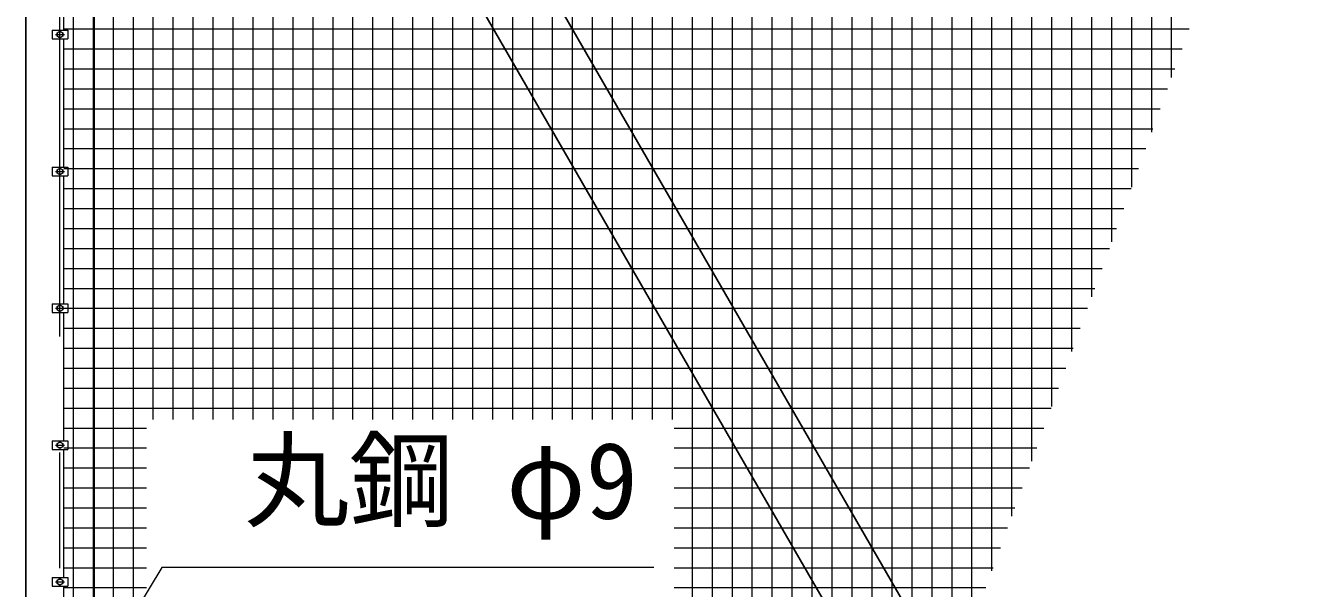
# Model space of a CAD drawing. Units: millimetres, scale not verified. Extents: x -14699 to 14701, y -10394 to 10396.
# Drawn here: x -11718 to -8895, y 2205 to 3438 of the extents above; entities that cross this region are included whole.
import ezdxf
from ezdxf.enums import TextEntityAlignment as Align

# ---------------------------------------------------------------- set-up
doc = ezdxf.new("R2010")
doc.units = ezdxf.units.MM
doc.header["$LTSCALE"] = 40
doc.linetypes.add('USER1', pattern=[50.8, 31.75, -6.35, 6.35, -6.35])
for name, color, linetype, lineweight in [('0-1_D-STR1', 1, 'Continuous', 25), ('0-2_D-BMK', 2, 'USER1', 13), ('0-3_D-STR3', 3, 'Continuous', 13), ('0-A_D-STR-TXT', 7, 'Continuous', 13), ('0-B_D-STR2', 7, 'Continuous', 13)]:
    doc.layers.add(name, color=color, linetype=linetype, lineweight=lineweight)
doc.styles.add('ＭＳ ゴシック', font='')
doc.styles.get('ＭＳ ゴシック').set_extended_font_data('MS Gothic')

msp = doc.modelspace()

# ---------------------------------------------------------------- linework, layer by layer
at = {"layer": '0-1_D-STR1'}
msp.add_line((-8465.12, -428.88), (-11504.83, 4836.07), dxfattribs=at)
for points in [[(-11568.12, 5543.32), (-11718.12, 5543.32), (-11718.12, -1256.68), (-11568.12, -1256.68), (-11568.12, 4800.37)], [(-8315.12, -1256.68), (-8315.12, -388.68), (-11425.12, 4997.99)]]:
    msp.add_lwpolyline(points, dxfattribs=at)
at = {"layer": '0-2_D-BMK'}
for p, q in [((-11643.12, -1307.68), (-11643.12, 5594.32)), ((-11653.12, 3418.32), (-11633.12, 3418.32)), ((-11653.12, 3118.32), (-11633.12, 3118.32)), ((-11653.12, 2818.32), (-11633.12, 2818.32)), ((-11653.12, 2518.32), (-11633.12, 2518.32)), ((-11653.12, 2218.32), (-11633.12, 2218.32))]:
    msp.add_line(p, q, dxfattribs=at)
at = {"layer": '0-3_D-STR3'}
for p, q in [((-11634.62, 3427.82), (-11634.62, 3708.82)), ((-11660.32, 3427.82), (-11625.92, 3427.82)), ((-11660.32, 3427.82), (-11660.32, 3408.82)), ((-11649.62, 3422.07), (-11643.12, 3425.82)), ((-11649.62, 3414.56), (-11649.62, 3422.07)), ((-11643.12, 3425.82), (-11636.62, 3422.07)), ((-11636.62, 3422.07), (-11636.62, 3414.56)), ((-11625.92, 3427.82), (-11625.92, 3408.82)), ((-11660.32, 3408.82), (-11625.92, 3408.82)), ((-11643.12, 3410.81), (-11649.62, 3414.56)), ((-11636.62, 3414.56), (-11643.12, 3410.81)), ((-11634.62, 3127.82), (-11634.62, 3408.82)), ((-11660.32, 3127.82), (-11625.92, 3127.82)), ((-11660.32, 3127.82), (-11660.32, 3108.82)), ((-11660.32, 3108.82), (-11625.92, 3108.82)), ((-11649.62, 3122.07), (-11643.12, 3125.82)), ((-11649.62, 3114.56), (-11649.62, 3122.07)), ((-11643.12, 3110.81), (-11649.62, 3114.56)), ((-11643.12, 3125.82), (-11636.62, 3122.07)), ((-11636.62, 3114.56), (-11643.12, 3110.81)), ((-11636.62, 3122.07), (-11636.62, 3114.56)), ((-11634.62, 2827.82), (-11634.62, 3108.82)), ((-11625.92, 3127.82), (-11625.92, 3108.82)), ((-11660.32, 2827.82), (-11625.92, 2827.82)), ((-11660.32, 2827.82), (-11660.32, 2808.82)), ((-11649.62, 2822.07), (-11643.12, 2825.82)), ((-11643.12, 2825.82), (-11636.62, 2822.07)), ((-11625.92, 2827.82), (-11625.92, 2808.82)), ((-11660.32, 2808.82), (-11625.92, 2808.82)), ((-11649.62, 2814.56), (-11649.62, 2822.07)), ((-11643.12, 2810.81), (-11649.62, 2814.56)), ((-11636.62, 2814.56), (-11643.12, 2810.81)), ((-11636.62, 2822.07), (-11636.62, 2814.56)), ((-11634.62, 2527.82), (-11634.62, 2808.82)), ((-11660.32, 2527.82), (-11625.92, 2527.82)), ((-11660.32, 2527.82), (-11660.32, 2508.82)), ((-11649.62, 2522.07), (-11643.12, 2525.82)), ((-11649.62, 2514.56), (-11649.62, 2522.07)), ((-11643.12, 2510.81), (-11649.62, 2514.56)), ((-11643.12, 2525.82), (-11636.62, 2522.07)), ((-11636.62, 2514.56), (-11643.12, 2510.81)), ((-11636.62, 2522.07), (-11636.62, 2514.56)), ((-11625.92, 2527.82), (-11625.92, 2508.82)), ((-11660.32, 2508.82), (-11625.92, 2508.82)), ((-11634.62, 2227.82), (-11634.62, 2508.82)), ((-11660.32, 2227.82), (-11625.92, 2227.82)), ((-11660.32, 2227.82), (-11660.32, 2208.82)), ((-11660.32, 2208.82), (-11625.92, 2208.82)), ((-11649.62, 2222.07), (-11643.12, 2225.82)), ((-11649.62, 2214.56), (-11649.62, 2222.07)), ((-11643.12, 2210.81), (-11649.62, 2214.56)), ((-11643.12, 2225.82), (-11636.62, 2222.07)), ((-11636.62, 2214.56), (-11643.12, 2210.81)), ((-11636.62, 2222.07), (-11636.62, 2214.56)), ((-11634.62, 1927.82), (-11634.62, 2208.82)), ((-11625.92, 2227.82), (-11625.92, 2208.82))]:
    msp.add_line(p, q, dxfattribs=at)
for centre in [(-11643.12, 3418.32), (-11643.12, 3118.32), (-11643.12, 2818.32), (-11643.12, 2518.32), (-11643.12, 2218.32)]:
    msp.add_circle(centre, 6.25, dxfattribs=at)
at = {"layer": '0-A_D-STR-TXT'}
msp.add_lwpolyline([(-10341.85, 2249.85), (-11419.96, 2249.85), (-11633.58, 1896.57)], dxfattribs=at)
at = {"layer": '0-B_D-STR2'}
for p, q in [((-11613.69, -456.68), (-11613.69, 5443.32)), ((-11569.94, -456.68), (-11569.94, 5443.32)), ((-11526.19, -456.68), (-11526.19, 5443.32)), ((-11482.44, -456.68), (-11482.44, 5443.32)), ((-11438.69, 2574.52), (-11438.69, 5443.32)), ((-11394.94, 2574.52), (-11394.94, 5443.32)), ((-11351.19, 2574.52), (-11351.19, 5443.32)), ((-11307.44, 2574.52), (-11307.44, 5443.32)), ((-11263.69, 2574.52), (-11263.69, 5443.32)), ((-11219.94, 2574.52), (-11219.94, 5443.32)), ((-11176.19, 2574.52), (-11176.19, 5443.32)), ((-11132.44, 2574.52), (-11132.44, 5443.32)), ((-11088.69, 2574.52), (-11088.69, 5443.32)), ((-11044.94, 2574.52), (-11044.94, 5443.32)), ((-11001.19, 2574.52), (-11001.19, 5443.32)), ((-10957.44, 2574.52), (-10957.44, 5443.32)), ((-10913.69, 2574.52), (-10913.69, 5443.32)), ((-10869.94, 2574.52), (-10869.94, 5443.32)), ((-10826.19, 2574.52), (-10826.19, 5443.32)), ((-10782.44, 2574.52), (-10782.44, 5443.32)), ((-10738.69, 2574.52), (-10738.69, 5443.32)), ((-10694.94, 2574.52), (-10694.94, 5443.32)), ((-10651.19, 2574.52), (-10651.19, 5443.32)), ((-10607.44, 2574.52), (-10607.44, 5443.32)), ((-10563.69, 2574.52), (-10563.69, 5443.32)), ((-10519.94, 2574.52), (-10519.94, 5443.32)), ((-10476.19, 2574.52), (-10476.19, 5443.32)), ((-10432.44, 2574.52), (-10432.44, 5443.32)), ((-10388.69, 2574.52), (-10388.69, 5443.32)), ((-10344.94, 2574.52), (-10344.94, 5443.32)), ((-10301.19, 2574.52), (-10301.19, 5443.32)), ((-10257.44, 439.64), (-10257.44, 5443.32)), ((-10213.69, 559.84), (-10213.69, 5443.32)), ((-10169.94, 680.04), (-10169.94, 5443.32)), ((-10126.19, 800.25), (-10126.19, 5443.32)), ((-10082.44, 920.45), (-10082.44, 5443.32)), ((-10038.69, 1040.65), (-10038.69, 5443.32)), ((-9994.94, 1160.85), (-9994.94, 5443.32)), ((-9951.19, 1281.05), (-9951.19, 5443.32)), ((-9907.44, 1401.26), (-9907.44, 5443.32)), ((-9863.69, 1521.46), (-9863.69, 5443.32)), ((-9819.94, 1641.66), (-9819.94, 5443.32)), ((-9776.19, 1761.86), (-9776.19, 5443.32)), ((-9732.44, 1882.07), (-9732.44, 5443.32)), ((-9688.69, 2002.27), (-9688.69, 5443.32)), ((-9644.94, 2122.47), (-9644.94, 5443.32)), ((-9601.19, 2242.67), (-9601.19, 5443.32)), ((-9557.44, 2362.87), (-9557.44, 5443.32)), ((-9513.69, 2483.08), (-9513.69, 5443.32)), ((-9469.94, 2603.28), (-9469.94, 5443.32)), ((-9426.19, 2723.48), (-9426.19, 5443.32)), ((-9382.44, 2843.68), (-9382.44, 5443.32)), ((-9338.69, 2963.88), (-9338.69, 5443.32)), ((-9294.94, 3084.09), (-9294.94, 5443.32)), ((-9251.19, 3204.29), (-9251.19, 5443.32)), ((-9207.44, 3324.49), (-9207.44, 5443.32)), ((-11634.62, 3430.79), (-9168.75, 3430.79)), ((-11634.62, 3387.04), (-9184.67, 3387.04)), ((-11634.62, 3343.29), (-9200.6, 3343.29)), ((-11634.62, 3299.54), (-9216.52, 3299.54)), ((-11634.62, 3255.79), (-9232.44, 3255.79)), ((-11634.62, 3212.04), (-9248.37, 3212.04)), ((-11634.62, 3168.29), (-9264.29, 3168.29)), ((-11634.62, 3124.54), (-9280.22, 3124.54)), ((-11634.62, 3080.79), (-9296.14, 3080.79)), ((-11634.62, 3037.04), (-9312.06, 3037.04)), ((-11634.62, 2993.29), (-9327.99, 2993.29)), ((-11634.62, 2949.54), (-9343.91, 2949.54)), ((-11634.62, 2905.79), (-9359.83, 2905.79)), ((-11634.62, 2862.04), (-9375.76, 2862.04)), ((-11634.62, 2818.29), (-9391.68, 2818.29)), ((-11634.62, 2774.54), (-9407.61, 2774.54)), ((-11634.62, 2730.79), (-9423.53, 2730.79)), ((-11634.62, 2687.04), (-9439.45, 2687.04)), ((-11634.62, 2643.29), (-9455.38, 2643.29)), ((-11634.62, 2599.54), (-9471.3, 2599.54)), ((-11634.62, 2555.79), (-11453.29, 2555.79)), ((-10297.58, 2555.79), (-9487.22, 2555.79)), ((-11634.62, 2512.04), (-11453.29, 2512.04)), ((-10297.58, 2512.04), (-9503.15, 2512.04)), ((-11634.62, 2468.29), (-11453.29, 2468.29)), ((-10297.58, 2468.29), (-9519.07, 2468.29)), ((-11634.62, 2424.54), (-11453.29, 2424.54)), ((-10297.58, 2424.54), (-9534.99, 2424.54)), ((-11634.62, 2380.79), (-11453.29, 2380.79)), ((-10297.58, 2380.79), (-9550.92, 2380.79)), ((-11634.62, 2337.04), (-11453.29, 2337.04)), ((-10297.58, 2337.04), (-9566.84, 2337.04)), ((-11634.62, 2293.29), (-11453.29, 2293.29)), ((-10297.58, 2293.29), (-9582.77, 2293.29)), ((-11634.62, 2249.54), (-11453.29, 2249.54)), ((-10297.58, 2249.54), (-9598.69, 2249.54)), ((-11634.62, 2205.79), (-11453.29, 2205.79)), ((-10297.58, 2205.79), (-9614.61, 2205.79))]:
    msp.add_line(p, q, dxfattribs=at)

# ---------------------------------------------------------------- texts
at = {"layer": '0-A_D-STR-TXT', "style": 'ＭＳ ゴシック'}
msp.add_text('丸鋼 φ9', height=168.3, dxfattribs=at).set_placement((-11239.06, 2306.33), align=Align.BOTTOM_LEFT)

doc.saveas('drawing.dxf')
